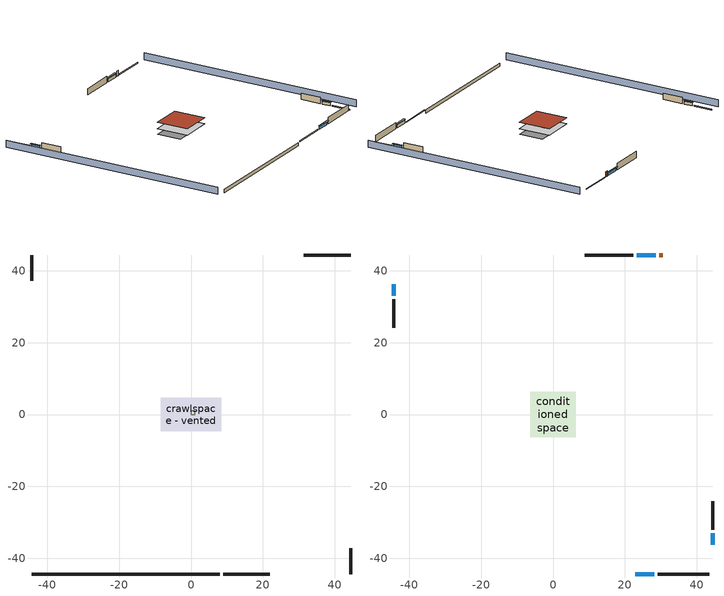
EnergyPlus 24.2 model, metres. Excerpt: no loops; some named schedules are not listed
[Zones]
crawlspace - vented
 floor foundation (Slab1 construction): -8.43,-4.68 -8.43,4.68 8.43,4.68 8.43,-4.68 z-0.91
 wall outside (RimJoist1 construction): 8.97,-44.38 21.95,-44.38 z0.3:0.61
 wall outside (RimJoist2 construction): -44.38,44.38 -44.38,37.16 z0.3:0.61
 wall outside (RimJoist3 construction): 44.38,44.38 31.4,44.38 z0.3:0.61
 wall outside (RimJoist4 construction): 44.38,-44.38 44.38,-37.16 z0.3:0.61
 wall foundation (FoundationWall1 construction): -44.38,-44.38 8.04,-44.38 z-0.91:0.3
furnace airloop ret air zone
 floor adiabatic (AdiabaticConst): 0,0 0,1 1,1 1,0 z0
 wall adiabatic (AdiabaticConst): 0,1 0,0 1,0 1,1 0,1 z0:1
 ceiling adiabatic (AdiabaticConst): 1,0 1,1 0,1 0,0 z1
conditioned space
 floor to crawlspace - vented (Floor1 construction): -6.28,-6.28 -6.28,6.28 6.28,6.28 6.28,-6.28 z0.3
 wall outside (AdiabaticWallConstruction 1): 30.47,44.38 29.56,44.38 z0.3:2.34
 wall outside (AdiabaticWallConstruction): 22.88,-44.38 28.2,-44.38 / 28.63,44.38 23.31,44.38 z0.3:1.46; -44.38,36.23 -44.38,33.02 / 44.38,-36.23 44.38,-33.02 z0.3:1.37
 wall outside (Wall1 construction): 29.13,-44.38 43.46,-44.38 z0.3:2.74
 wall outside (Wall2 construction): -44.38,32.09 -44.38,24.13 z0.3:2.74
 wall outside (Wall3 construction): 22.38,44.38 8.82,44.38 z0.3:2.74
 wall outside (Wall4 construction): 44.38,-32.09 44.38,-24.13 z0.3:2.74
 window (WindowConstruction): 22.88,-44.38 28.2,-44.38 z0.3:1.46
 window (WindowConstruction 1): -44.38,36.23 -44.38,33.02 z0.3:1.37
 window (WindowConstruction 2): 28.63,44.38 23.31,44.38 z0.3:1.46
 window (WindowConstruction 3): 44.38,-36.23 44.38,-33.02 z0.3:1.37
 door (Door): 30.47,44.38 29.56,44.38 z0.3:2.34
 roof outside (Roof1 construction): -6.28,6.28 -6.28,-6.28 6.28,-6.28 6.28,6.28 z2.74
shading: -48.96,44.38 -48.96,-44.38 / 48.96,-44.38 48.96,44.38 z0:2.74; 28.51,-44.38 22.58,-44.38 22.58,-44.99 28.51,-44.99 z1.77; -44.38,32.71 -44.38,36.54 -44.99,36.54 -44.99,32.71 z1.68; 23.01,44.38 28.93,44.38 28.93,44.99 23.01,44.99 z1.77; 44.38,-32.71 44.38,-36.54 44.99,-36.54 44.99,-32.71 z1.68
[Building]
Building 1: Terrain=Suburbs
[Site:Location]
Portland Intl Arpt_OR: Latitude {deg}=45.59; Longitude {deg}=-122.6; Time Zone {hr}=-8; Elevation {m}=33; Keep Site Location Information=Yes
[Site:GroundTemperature:Shallow]
10.2558, 8.96328, 8.85977, 9.47314, 11.9355, 14.3863, 16.5111, 17.8571, 17.9714, 16.8767, 14.8061, 12.4304
[Site:WaterMainsTemperature]
Calculation Method=Schedule; Temperature Schedule=mains temperature schedule
[Material] Roughness=Rough; Thermal Absorptance=0.9
Name | Thickness {m} | Conductivity {W/m-K} | Density {kg/m3} | Specific Heat {J/kg-K} | Solar Absorptance | Visible Absorptance
concrete 8.0 in. | 0.2032 | 1.803125 | 2242.8 | 837.4 | 0.7 | 0.7
door material | 0.04445 | 0.0612267 | 512.64 | 1214.23 | 0.7 | 0.7
floor covering | 0.0127 | 0.0433444 | 54.468 | 1339.84 | 0.6 | 0.6
floor stud and cavity | 0.1397 | 0.923637 | 92.3553 | 1139.71 | 0.7 | 0.7
furniture material conditioned space 1 | 0.1524 | 0.115458 | 640.8 | 1214.23 | 0.6 | 0.6
gypsum board | 0.0127 | 0.160291 | 801 | 837.4 | 0.6 | 0.6
osb sheathing 0.5 in. | 0.0127 | 0.115458 | 512.64 | 1214.23 | 0.7 | 0.7
osb sheathing 0.75 in. | 0.01905 | 0.115458 | 512.64 | 1214.23 | 0.7 | 0.7
rim joist stud and cavity | 0.0508 | 0.178688 | 50.32683 | 1063.81 | 0.6 | 0.6
roof rigid ins | 0.051816 | 0.029427 | 32.04 | 1214.23 | 0.7 | 0.7
roof stud and cavity | 0.2032 | 0.132304 | 78.34581 | 1123.46 | 0.7 | 0.7
slate or tile shingles | 0.01905 | 0.840978 | 1899.972 | 799.717 | 0.75 | 0.75
soil 0.5 in. | 0.0127 | 1.3848 | 1842.3 | 418.7 | 0.7 | 0.7
wall rigid ins | 0.512978 | 0.029427 | 32.04 | 1214.23 | 0.7 | 0.7
wall stud and cavity | 0.1397 | 0.550994 | 139.0536 | 1170.24 | 0.7 | 0.7
wall stud and cavity 1 | 0.0889 | 0.380278 | 52.3479 | 1209.89 | 0.7 | 0.7
wall stud and cavity 2 | 0.0889 | 0.391764 | 83.0341 | 1211.67 | 0.7 | 0.7
wood siding | 0.0254 | 0.102417 | 544.68 | 1172.36 | 0.85 | 0.85
wood siding 1; wood siding 2 | 0.0254 | 0.102417 | 544.68 | 1172.36 | 0.7 | 0.7
[Material:NoMass]
Adiabatic: Roughness=Rough; Thermal Resistance {m2-K/W}=176.1; Thermal Absorptance=0.9; Solar Absorptance=0.7; Visible Absorptance=0.7
[WindowMaterial:SimpleGlazingSystem]
WindowMaterial: U-Factor {W/m2-K}=2.15764; Solar Heat Gain Coefficient=0.44
[Construction]
AdiabaticConst: Adiabatic
AdiabaticWallConstruction: wood siding 1, wall rigid ins, wall stud and cavity 1, gypsum board
AdiabaticWallConstruction 1: wood siding 2, wall rigid ins, wall stud and cavity 1, gypsum board
Door: door material
Floor1 construction: floor stud and cavity, osb sheathing 0.75 in., floor covering
FoundationWall1 construction: concrete 8.0 in.
furniture construction conditioned space 1: furniture material conditioned space 1
PartitionWallConstruction: gypsum board, wall stud and cavity 2, gypsum board
RimJoist1 construction; RimJoist2 construction; RimJoist3 construction; RimJoist4 construction: wood siding, rim joist stud and cavity
Roof1 construction: slate or tile shingles, roof rigid ins, osb sheathing 0.75 in., roof stud and cavity, gypsum board
Slab1 construction: soil 0.5 in.
Wall1 construction; Wall2 construction; Wall3 construction; Wall4 construction: wood siding, osb sheathing 0.5 in., wall stud and cavity, gypsum board
WindowConstruction; WindowConstruction 1; WindowConstruction 2; WindowConstruction 3: WindowMaterial
[Zone] Multiplier=1
Name | Volume {m3} | Part of Total Floor Area
conditioned space | 384.656 | Yes
crawlspace - vented | 192.328 | Yes
furnace airloop ret air zone | 1 | No
[Space]
Name | Zone | Volume {m3} | Space Type
conditioned space 1 | conditioned space | 384.656
crawlspace - vented 1 | crawlspace - vented | 192.328
furnace airloop ret air space | furnace airloop ret air zone |  | Plenum Space Type
[SurfaceProperty:IncidentSolarMultiplier] Incident Solar Multiplier=1; Incident Solar Multiplier Schedule=trans schedule winter=0.85 summer=0.7
Window1; Window2; Window3; Window4
[InternalMass] Zone or ZoneList=conditioned space; Space or SpaceList=conditioned space 1
Name | Construction | Surface Area {m2}
furniture mass conditioned space 1 | furniture construction conditioned space 1 | 63.09974
partition wall mass | PartitionWallConstruction | 157.749
[Lights]
interior lighting: Zone or ZoneList or Space or SpaceList=conditioned space 1; Schedule=lighting_interior; Design Level Calculation Method=LightingLevel; Lighting Level {W}=317.682; Return Air Fraction=0; Fraction Radiant=0.6; Fraction Visible=0.2; Fraction Replaceable=1
[People]
occupants: Zone or ZoneList or Space or SpaceList=conditioned space 1; Number of People Schedule=occupants; Number of People Calculation Method=People; Number of People=4; Fraction Radiant=0.314171; Sensible Heat Fraction=0.56303; Activity Level Schedule=occupants activity schedule; Carbon Dioxide Generation Rate {m3/s-W}=0; Enable ASHRAE 55 Comfort Warnings=No; Mean Radiant Temperature Calculation Type=EnclosureAveraged
[ElectricEquipment] Zone or ZoneList or Space or SpaceList=conditioned space 1; Design Level Calculation Method=EquipmentLevel
Name | Schedule | Design Level {W} | Fraction Latent | Fraction Radiant | Fraction Lost
ceiling fan | ceiling_fan | 17.9021 | 0 | 0.558 | 0
clothes dryer | clothes_dryer | 4426.95 | 0.015 | 0.081 | 0.85
clothes washer | clothes_washer | 351.16 | 0.03 | 0.162 | 0.7
cooking range | cooking_range | 1946.9 | 0.08 | 0.432 | 0.2
dishwasher | dishwasher | 428.603 | 0.3 | 0.18 | 0.4
freezer | freezer schedule | 194.914 | 0 | 0.6 | 0
fridge | fridge schedule | 45.9075 | 0 | 0.6 | 0
fridge 1 | fridge schedule 1 | 80.4475 | 0 | 0.6 | 0
mech vent bath fan 0 | mech vent bath fan 0 schedule | 30 | 0 | 0 | 1
mech vent house fan | mech vent house fan schedule | 0 | 0 | 0 | 1
mech vent house fan cfis | mech vent house fan cfis schedule | 0 | 0 | 0 | 0
mech vent range fan 0 | mech vent range fan 0 schedule | 30 | 0 | 0 | 1
misc plug loads | plug_loads_other | 811.409 | 0.021 | 0.558 | 0.049
misc tv | plug_loads_tv | 1036.61 | 0 | 0.6 | 0
whole house fan | Always On Discrete | 0 | 0 | 0 | 1
[OtherEquipment] Design Level Calculation Method=EquipmentLevel
Name | Fuel Type | Zone or ZoneList or Space or SpaceList | Schedule | Design Level {W} | Fraction Latent | Fraction Radiant | Fraction Lost
clothes dryer 1 | Electricity | conditioned space 1 | clothes_dryer | 0 | 0.015 | 0.081 | 0.85
cooking range 1 | Electricity | conditioned space 1 | cooking_range | 0 | 0.08 | 0.432 | 0.2
furnace airloop_0 SupCondToLv; furnace airloop_0 SupSensLkToCond; mech vent house fan sensible load; water heater sens | None | conditioned space 1 | Always On Discrete | 0 | 0 | 0 | 0
furnace airloop_0 SupLatLkToCond; mech vent house fan latent load; water heater lat | None | conditioned space 1 | Always On Discrete | 0 | 1 | 0 | 0
general water use latent | None | conditioned space 1 | general water use schedule | 81.0615 | 1 | 0 | 0
general water use sensible | None | conditioned space 1 | general water use schedule | -79.8895 | 0 | 0.6 | 0
water heater energy adjustment1 | Electricity | conditioned space 1 | Always On Discrete | 0.01 | 0 | 0 | 1
furnace airloop_0 RetCondToDZ; furnace airloop_0 SupCondToDZ; furnace airloop_0 SupSensLkToDZ | None | crawlspace - vented 1 | Always On Discrete | 0 | 0 | 0 | 0
furnace airloop_0 SupLatLkToDZ | None | crawlspace - vented 1 | Always On Discrete | 0 | 1 | 0 | 0
furnace airloop_0 RetCondToRP; furnace airloop_0 RetSensLkToRP | None | furnace airloop ret air space | Always On Discrete | 0 | 0 | 0 | 0
furnace airloop_0 RetLatLkToRP | None | furnace airloop ret air space | Always On Discrete | 0 | 1 | 0 | 0
[ZoneInfiltration:DesignFlowRate] Schedule=Always On Discrete
Name | Zone or ZoneList or Space or SpaceList | Design Flow Rate Calculation Method | Design Flow Rate {m3/s} | Air Changes per Hour {1/hr} | Constant Term Coefficient | Temperature Term Coefficient | Velocity Term Coefficient | Velocity Squared Term Coefficient
infil flow; natural vent flow; whole house fan flow | conditioned space 1 | Flow/Zone | 0
crawlspace_vented 1 duct leakage imbalance infil flow | crawlspace - vented 1 | Flow/Zone | 0
infil crawlspace - vented 1 | crawlspace - vented 1 | AirChanges/Hour |  | 2.6013 | 1 | 0 | 0 | 0
[ZoneMixing] Schedule=Always On Continuous; Design Flow Rate Calculation Method=Flow/Zone; Design Flow Rate {m3/s}=0
Name | Zone or Space | Source Zone or Space
furnace airloop_0 ZoneMixDZToCond mix | conditioned space | crawlspace - vented
furnace airloop_0 ZoneMixCondToDZ mix | crawlspace - vented | conditioned space
[SurfaceProperty:ExposedFoundationPerimeter]
Slab1: Exposed Perimeter Calculation Method=TotalExposedPerimeter; Total Exposed Perimeter {m}=52.4256
[SpaceList]
Plenum Space Type: furnace airloop ret air space
[AvailabilityManager:Scheduled] Schedule=Always On Discrete
furnace airloop Availability Manager; room ac airloop Availability Manager
[AirLoopHVAC:ReturnPlenum]
Air Loop HVAC Return Plenum 1: Zone=furnace airloop ret air zone
[WaterUse:Equipment]
dishwasher: Peak Flow Rate {m3/s}=6.56065e-06; Flow Rate Fraction Schedule=hot_water_dishwasher
[Foundation:Kiva]
Foundation Kiva 1: Initial Indoor Air Temperature {C}=8.24991; Wall Height Above Grade {m}=0.3048; Wall Depth Below Slab {m}=0.2032
[Foundation:Kiva:Settings]
Soil Conductivity {W/m-K}=1.3848; Soil Density {kg/m3}=1842.3; Soil Specific Heat {J/kg-K}=418.7; Ground Solar Absorptivity=0.9; Ground Thermal Absorptivity=0.9; Ground Surface Roughness {m}=0.03; Far-Field Width {m}=40; Deep-Ground Boundary Condition=ZeroFlux; Deep-Ground Depth {m}=40; Minimum Cell Dimension {m}=0.2; Maximum Cell Growth Coefficient=3; Simulation Timestep=Timestep
[Exterior:Lights]
exterior lighting: Schedule=exterior lighting schedule; Design Level {W}=10.6381
[EnergyManagementSystem:GlobalVariable]
furnace_airloop_0_DuctImbalLkExhFanEquivCond
furnace_airloop_0_DuctImbalLkExhFanEquivDZ
furnace_airloop_0_DuctImbalLkSupFanEquivCond
furnace_airloop_0_DuctImbalLkSupFanEquivDZ
furnace_airloop_0_DZ_T
furnace_airloop_0_DZ_W
furnace_airloop_0_RetCondToDZ
furnace_airloop_0_RetCondToRP
furnace_airloop_0_RetLatLkToRP
furnace_airloop_0_RetSensLkToRP
furnace_airloop_0_SupCondToDZ
furnace_airloop_0_SupCondToLv
furnace_airloop_0_SupLatLkToCond
furnace_airloop_0_SupLatLkToDZ
furnace_airloop_0_SupSensLkToCond
furnace_airloop_0_SupSensLkToDZ
furnace_airloop_0_ZoneMixCondToDZ
furnace_airloop_0_ZoneMixDZToCond
furnace_airloop_AH_MFR
furnace_airloop_AH_Tout
furnace_airloop_AH_VFR
furnace_airloop_AH_Wout
furnace_airloop_Fan_RTF
furnace_airloop_RA_T
furnace_airloop_Ra_W
infil_program_Qfan
infil_program_Qinf
natural_vent_program_Qnv
natural_vent_program_Qwhf
room_ac_airloop_Fan_RTF
[EnergyManagementSystem:Sensor]
Name | Output:Variable or Output:Meter Index Key | Output:Variable or Output:Meter
airflow_gain | infil flow | Infiltration Sensible Heat Gain Energy
airflow_gain_1 | natural vent flow | Infiltration Sensible Heat Gain Energy
airflow_gain_2 | whole house fan flow | Infiltration Sensible Heat Gain Energy
airflow_loss | infil flow | Infiltration Sensible Heat Loss Energy
airflow_loss_1 | natural vent flow | Infiltration Sensible Heat Loss Energy
airflow_loss_2 | whole house fan flow | Infiltration Sensible Heat Loss Energy
clg_load_cond |  | Cooling:EnergyTransfer:Zone:CONDITIONED SPACE
clg_load_duct |  | Cooling:EnergyTransfer:Zone:FURNACE AIRLOOP RET AIR ZONE
clg_sp_s; clg_sp_s_1 | cooling setpoint | Schedule Value
clothes_dryer_exhaust_0_sch_s | clothes_dryer | Schedule Value
cool_season | cooling season schedule | Schedule Value
ducts_conv | furnace airloop_0 RetCondToRP | Other Equipment Convective Heating Energy
ducts_conv_1 | furnace airloop_0 RetLatLkToRP | Other Equipment Convective Heating Energy
ducts_conv_2 | furnace airloop_0 RetSensLkToRP | Other Equipment Convective Heating Energy
ducts_conv_3 | furnace airloop_0 SupCondToLv | Other Equipment Convective Heating Energy
ducts_conv_4 | furnace airloop_0 SupLatLkToCond | Other Equipment Convective Heating Energy
ducts_conv_5 | furnace airloop_0 SupSensLkToCond | Other Equipment Convective Heating Energy
ducts_rad | furnace airloop_0 RetCondToRP | Other Equipment Radiant Heating Energy
ducts_rad_1 | furnace airloop_0 RetLatLkToRP | Other Equipment Radiant Heating Energy
ducts_rad_2 | furnace airloop_0 RetSensLkToRP | Other Equipment Radiant Heating Energy
ducts_rad_3 | furnace airloop_0 SupCondToLv | Other Equipment Radiant Heating Energy
ducts_rad_4 | furnace airloop_0 SupLatLkToCond | Other Equipment Radiant Heating Energy
ducts_rad_5 | furnace airloop_0 SupSensLkToCond | Other Equipment Radiant Heating Energy
furnace_airloop_0_DZ_T_s | crawlspace - vented | Zone Air Temperature
furnace_airloop_0_DZ_W_s | crawlspace - vented | Zone Mean Air Humidity Ratio
furnace_airloop_AH_MFR_s | Node 14 | System Node Mass Flow Rate
furnace_airloop_AH_Tout_s | Node 14 | System Node Temperature
furnace_airloop_AH_VFR_s | Node 14 | System Node Current Density Volume Flow Rate
furnace_airloop_AH_Wout_s | Node 14 | System Node Humidity Ratio
furnace_airloop_RA_T_s | Node 17 | System Node Temperature
furnace_airloop_Ra_W_s | Node 17 | System Node Humidity Ratio
htg_load_cond |  | Heating:EnergyTransfer:Zone:CONDITIONED SPACE
htg_load_duct |  | Heating:EnergyTransfer:Zone:FURNACE AIRLOOP RET AIR ZONE
htg_sp_s; htg_sp_s_1 | heating setpoint | Schedule Value
ig_ee_conv | ceiling fan | Electric Equipment Convective Heating Energy
ig_ee_conv_1 | clothes dryer | Electric Equipment Convective Heating Energy
ig_ee_conv_10 | whole house fan | Electric Equipment Convective Heating Energy
ig_ee_conv_3 | cooking range | Electric Equipment Convective Heating Energy
ig_ee_conv_4 | dishwasher | Electric Equipment Convective Heating Energy
ig_ee_conv_5 | freezer | Electric Equipment Convective Heating Energy
ig_ee_conv_6 | fridge | Electric Equipment Convective Heating Energy
ig_ee_conv_7 | fridge 1 | Electric Equipment Convective Heating Energy
ig_ee_conv_8 | misc plug loads | Electric Equipment Convective Heating Energy
ig_ee_conv_9 | misc tv | Electric Equipment Convective Heating Energy
ig_ee_rad | ceiling fan | Electric Equipment Radiant Heating Energy
ig_ee_rad_1 | clothes dryer | Electric Equipment Radiant Heating Energy
ig_ee_rad_10 | whole house fan | Electric Equipment Radiant Heating Energy
ig_ee_rad_3 | cooking range | Electric Equipment Radiant Heating Energy
ig_ee_rad_4 | dishwasher | Electric Equipment Radiant Heating Energy
ig_ee_rad_5 | freezer | Electric Equipment Radiant Heating Energy
ig_ee_rad_6 | fridge | Electric Equipment Radiant Heating Energy
ig_ee_rad_7 | fridge 1 | Electric Equipment Radiant Heating Energy
ig_ee_rad_8 | misc plug loads | Electric Equipment Radiant Heating Energy
ig_ee_rad_9 | misc tv | Electric Equipment Radiant Heating Energy
ig_lgt_conv | interior lighting | Lights Convective Heating Energy
ig_lgt_rad | interior lighting | Lights Radiant Heating Energy
ig_lgt_vis | interior lighting | Lights Visible Radiation Heating Energy
ig_oe_conv | clothes dryer 1 | Other Equipment Convective Heating Energy
ig_oe_conv_1 | cooking range 1 | Other Equipment Convective Heating Energy
ig_oe_conv_2 | general water use latent | Other Equipment Convective Heating Energy
ig_oe_conv_3 | general water use sensible | Other Equipment Convective Heating Energy
ig_oe_conv_4 | water heater energy adjustment1 | Other Equipment Convective Heating Energy
ig_oe_conv_5 | water heater lat | Other Equipment Convective Heating Energy
ig_oe_conv_6 | water heater sens | Other Equipment Convective Heating Energy
ig_oe_rad | clothes dryer 1 | Other Equipment Radiant Heating Energy
ig_oe_rad_1 | cooking range 1 | Other Equipment Radiant Heating Energy
ig_oe_rad_2 | general water use latent | Other Equipment Radiant Heating Energy
ig_oe_rad_3 | general water use sensible | Other Equipment Radiant Heating Energy
ig_oe_rad_4 | water heater energy adjustment1 | Other Equipment Radiant Heating Energy
ig_oe_rad_5 | water heater lat | Other Equipment Radiant Heating Energy
ig_oe_rad_6 | water heater sens | Other Equipment Radiant Heating Energy
ig_ppl_conv | occupants | People Convective Heating Energy
ig_ppl_rad | occupants | People Radiant Heating Energy
im_conv | furniture mass conditioned space 1 | Surface Inside Face Convection Heat Gain Energy
im_conv_1 | partition wall mass | Surface Inside Face Convection Heat Gain Energy
im_ig | furniture mass conditioned space 1 | Surface Inside Face Internal Gains Radiation Heat Gain Energy
im_ig_1 | partition wall mass | Surface Inside Face Internal Gains Radiation Heat Gain Energy
im_lgt | furniture mass conditioned space 1 | Surface Inside Face Lights Radiation Heat Gain Energy
im_lgt_1 | partition wall mass | Surface Inside Face Lights Radiation Heat Gain Energy
im_sol | furniture mass conditioned space 1 | Surface Inside Face Solar Radiation Heat Gain Energy
im_sol_1 | partition wall mass | Surface Inside Face Solar Radiation Heat Gain Energy
im_surf | furniture mass conditioned space 1 | Surface Inside Face Net Surface Thermal Radiation Heat Gain Energy
im_surf_1 | partition wall mass | Surface Inside Face Net Surface Thermal Radiation Heat Gain Energy
mech_vent_bath_fan_0_sch_s | mech vent bath fan 0 schedule | Schedule Value
mech_vent_range_fan_0_sch_s | mech vent range fan 0 schedule | Schedule Value
mv_conv | mech vent bath fan 0 | Electric Equipment Convective Heating Energy
mv_conv_1 | mech vent house fan | Electric Equipment Convective Heating Energy
mv_conv_2 | mech vent house fan cfis | Electric Equipment Convective Heating Energy
mv_conv_3 | mech vent range fan 0 | Electric Equipment Convective Heating Energy
mv_conv_4 | mech vent house fan latent load | Other Equipment Convective Heating Energy
mv_conv_5 | mech vent house fan sensible load | Other Equipment Convective Heating Energy
mv_rad | mech vent bath fan 0 | Electric Equipment Radiant Heating Energy
mv_rad_1 | mech vent house fan | Electric Equipment Radiant Heating Energy
mv_rad_2 | mech vent house fan cfis | Electric Equipment Radiant Heating Energy
mv_rad_3 | mech vent range fan 0 | Electric Equipment Radiant Heating Energy
mv_rad_4 | mech vent house fan latent load | Other Equipment Radiant Heating Energy
mv_rad_5 | mech vent house fan sensible load | Other Equipment Radiant Heating Energy
natural_vent_s | natural vent schedule | Schedule Value
out_pb_s |  | Site Outdoor Air Barometric Pressure
out_wt_s |  | Site Outdoor Air Humidity Ratio
site_vw_s |  | Site Wind Speed
ss_back_out | Window1 | Surface Window Shortwave from Zone Back Out Window Heat Transfer Rate
ss_back_out_1 | Window2 | Surface Window Shortwave from Zone Back Out Window Heat Transfer Rate
ss_back_out_2 | Window3 | Surface Window Shortwave from Zone Back Out Window Heat Transfer Rate
ss_back_out_3 | Window4 | Surface Window Shortwave from Zone Back Out Window Heat Transfer Rate
ss_conv | Door1 | Surface Inside Face Convection Heat Gain Energy
ss_conv_1 | Window1 | Surface Inside Face Convection Heat Gain Energy
ss_conv_2 | Window2 | Surface Inside Face Convection Heat Gain Energy
ss_conv_3 | Window3 | Surface Inside Face Convection Heat Gain Energy
ss_conv_4 | Window4 | Surface Inside Face Convection Heat Gain Energy
ss_ig | Door1 | Surface Inside Face Internal Gains Radiation Heat Gain Energy
ss_ig_1 | Window1 | Surface Inside Face Internal Gains Radiation Heat Gain Energy
ss_ig_2 | Window2 | Surface Inside Face Internal Gains Radiation Heat Gain Energy
ss_ig_3 | Window3 | Surface Inside Face Internal Gains Radiation Heat Gain Energy
ss_ig_4 | Window4 | Surface Inside Face Internal Gains Radiation Heat Gain Energy
ss_lgt | Door1 | Surface Inside Face Lights Radiation Heat Gain Energy
ss_sol | Door1 | Surface Inside Face Solar Radiation Heat Gain Energy
ss_surf | Door1 | Surface Inside Face Net Surface Thermal Radiation Heat Gain Energy
ss_surf_1 | Window1 | Surface Inside Face Net Surface Thermal Radiation Heat Gain Energy
ss_surf_2 | Window2 | Surface Inside Face Net Surface Thermal Radiation Heat Gain Energy
ss_surf_3 | Window3 | Surface Inside Face Net Surface Thermal Radiation Heat Gain Energy
ss_surf_4 | Window4 | Surface Inside Face Net Surface Thermal Radiation Heat Gain Energy
ss_trans_in | Window1 | Surface Window Transmitted Solar Radiation Rate
ss_trans_in_1 | Window2 | Surface Window Transmitted Solar Radiation Rate
ss_trans_in_2 | Window3 | Surface Window Transmitted Solar Radiation Rate
ss_trans_in_3 | Window4 | Surface Window Transmitted Solar Radiation Rate
ss_trans_out | Window1 | Surface Inside Face Initial Transmitted Diffuse Transmitted Out Window Solar Radiation Rate
ss_trans_out_1 | Window2 | Surface Inside Face Initial Transmitted Diffuse Transmitted Out Window Solar Radiation Rate
ss_trans_out_2 | Window3 | Surface Inside Face Initial Transmitted Diffuse Transmitted Out Window Solar Radiation Rate
ss_trans_out_3 | Window4 | Surface Inside Face Initial Transmitted Diffuse Transmitted Out Window Solar Radiation Rate
s_conv | Floor1 | Surface Inside Face Convection Heat Gain Energy
s_conv_1 | Roof1 | Surface Inside Face Convection Heat Gain Energy
s_conv_2 | Wall1 | Surface Inside Face Convection Heat Gain Energy
s_conv_3 | Wall2 | Surface Inside Face Convection Heat Gain Energy
s_conv_4 | Wall3 | Surface Inside Face Convection Heat Gain Energy
s_conv_5 | Wall4 | Surface Inside Face Convection Heat Gain Energy
s_ig | Floor1 | Surface Inside Face Internal Gains Radiation Heat Gain Energy
s_ig_1 | Roof1 | Surface Inside Face Internal Gains Radiation Heat Gain Energy
s_ig_2 | Wall1 | Surface Inside Face Internal Gains Radiation Heat Gain Energy
s_ig_3 | Wall2 | Surface Inside Face Internal Gains Radiation Heat Gain Energy
s_ig_4 | Wall3 | Surface Inside Face Internal Gains Radiation Heat Gain Energy
s_ig_5 | Wall4 | Surface Inside Face Internal Gains Radiation Heat Gain Energy
s_lgt | Floor1 | Surface Inside Face Lights Radiation Heat Gain Energy
s_lgt_1 | Roof1 | Surface Inside Face Lights Radiation Heat Gain Energy
s_lgt_2 | Wall1 | Surface Inside Face Lights Radiation Heat Gain Energy
s_lgt_3 | Wall2 | Surface Inside Face Lights Radiation Heat Gain Energy
s_lgt_4 | Wall3 | Surface Inside Face Lights Radiation Heat Gain Energy
s_lgt_5 | Wall4 | Surface Inside Face Lights Radiation Heat Gain Energy
s_sol | Floor1 | Surface Inside Face Solar Radiation Heat Gain Energy
s_sol_1 | Roof1 | Surface Inside Face Solar Radiation Heat Gain Energy
s_sol_2 | Wall1 | Surface Inside Face Solar Radiation Heat Gain Energy
s_sol_3 | Wall2 | Surface Inside Face Solar Radiation Heat Gain Energy
s_sol_4 | Wall3 | Surface Inside Face Solar Radiation Heat Gain Energy
s_sol_5 | Wall4 | Surface Inside Face Solar Radiation Heat Gain Energy
s_surf | Floor1 | Surface Inside Face Net Surface Thermal Radiation Heat Gain Energy
s_surf_1 | Roof1 | Surface Inside Face Net Surface Thermal Radiation Heat Gain Energy
s_surf_2 | Wall1 | Surface Inside Face Net Surface Thermal Radiation Heat Gain Energy
s_surf_3 | Wall2 | Surface Inside Face Net Surface Thermal Radiation Heat Gain Energy
s_surf_4 | Wall3 | Surface Inside Face Net Surface Thermal Radiation Heat Gain Energy
s_surf_5 | Wall4 | Surface Inside Face Net Surface Thermal Radiation Heat Gain Energy
water_heater_T_set | water heater setpoint | Schedule Value
[EnergyManagementSystem:Actuator]
Name | Actuated Component Unique | Actuated Component Type | Actuated Component Control Type
crawlspace_vented_1_duct_leakage_imbalance_infil_flow_act | crawlspace_vented 1 duct leakage imbalance infil flow | Zone Infiltration | Air Exchange Flow Rate
fridge_schedule_1_act | fridge schedule 1 | Schedule:Constant | Schedule Value
fridge_schedule_act | fridge schedule | Schedule:Constant | Schedule Value
